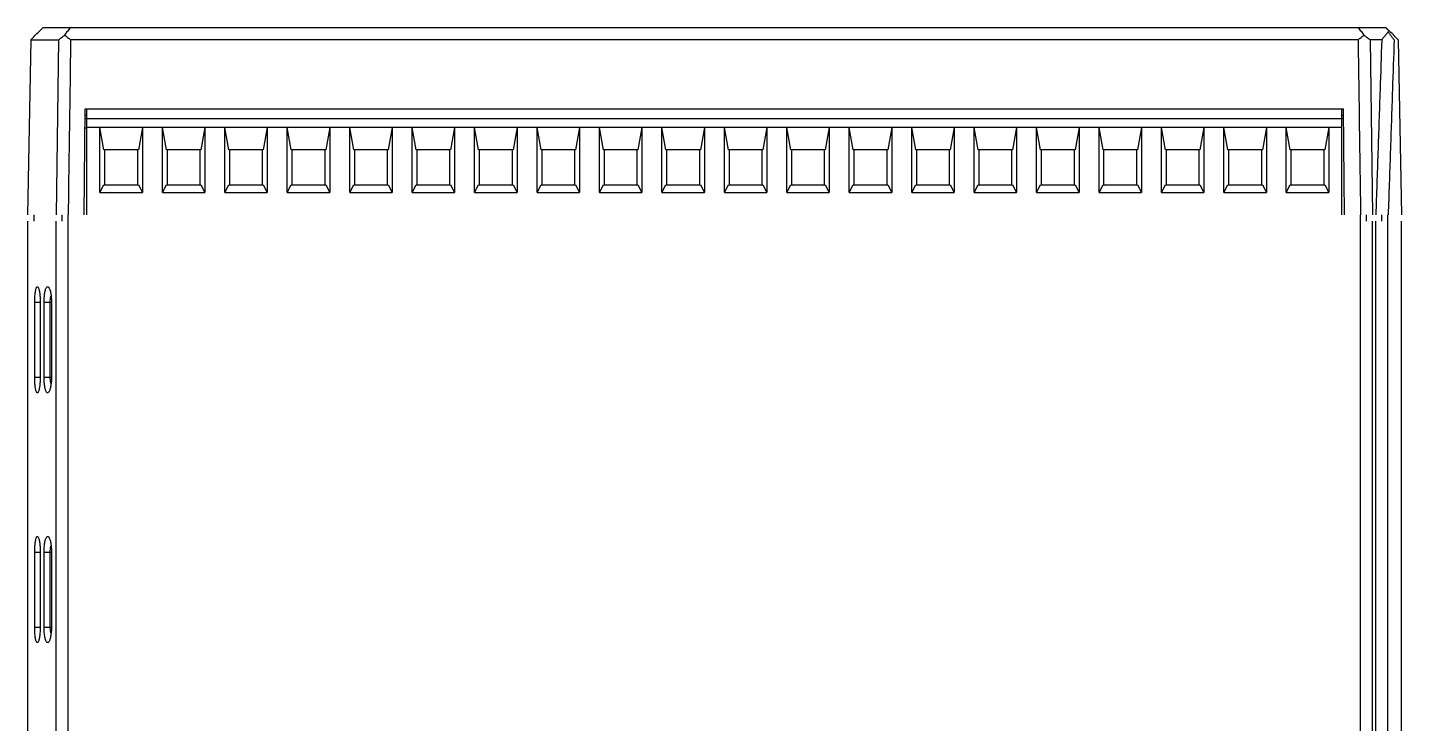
# Model space of a CAD drawing. Header units: millimetres. Extents: x 54 to 1685, y 68 to 1015.
# Drawn here: x 1015 to 1125, y 699.9 to 755.6 of the extents above; entities that cross this region are included whole.
import ezdxf

# ---------------------------------------------------------------- set-up
doc = ezdxf.new("R2010")
doc.units = ezdxf.units.MM

msp = doc.modelspace()

# ---------------------------------------------------------------- linework, layer by layer
at = {"color": 7, "linetype": 'Continuous'}
for p, q in [((1016.255, 755.603), (1123.733, 755.603)), ((1015.255, 754.621), (1014.994, 740.603)), ((1015.256, 754.621), (1015.006, 740.603)), ((1015.256, 754.621), (1017.485, 754.622)), ((1017.485, 754.622), (1017.287, 740.603)), ((1121.539, 754.621), (1018.449, 754.621)), ((1123.432, 754.621), (1122.503, 754.622)), ((1122.503, 754.622), (1122.702, 740.603)), ((1124.755, 754.621), (1125.006, 740.603)), ((1124.756, 754.621), (1125.017, 740.603)), ((1019.545, 740.603), (1019.619, 749.103)), ((1019.612, 748.303), (1120.376, 748.303)), ((1019.615, 748.603), (1019.744, 748.603)), ((1019.619, 749.103), (1120.369, 749.103)), ((1019.744, 740.603), (1019.744, 749.103)), ((1120.244, 740.603), (1120.244, 749.103)), ((1120.244, 748.603), (1120.374, 748.603)), ((1120.443, 740.603), (1120.369, 749.103)), ((1019.744, 747.553), (1019.605, 747.553)), ((1120.244, 747.603), (1019.744, 747.603)), ((1020.794, 742.403), (1020.794, 747.603)), ((1021.114, 745.803), (1020.794, 747.603)), ((1024.194, 747.603), (1023.874, 745.803)), ((1024.194, 747.603), (1024.194, 742.403)), ((1025.794, 742.403), (1025.794, 747.603)), ((1026.114, 745.803), (1025.794, 747.603)), ((1029.194, 747.603), (1028.874, 745.803)), ((1029.194, 747.603), (1029.194, 742.403)), ((1030.794, 742.403), (1030.794, 747.603)), ((1031.114, 745.803), (1030.794, 747.603)), ((1034.194, 747.603), (1033.874, 745.803)), ((1034.194, 747.603), (1034.194, 742.403)), ((1035.794, 742.403), (1035.794, 747.603)), ((1036.114, 745.803), (1035.794, 747.603)), ((1039.194, 747.603), (1038.874, 745.803)), ((1039.194, 747.603), (1039.194, 742.403)), ((1040.794, 742.403), (1040.794, 747.603)), ((1041.114, 745.803), (1040.794, 747.603)), ((1044.194, 747.603), (1043.874, 745.803)), ((1044.194, 747.603), (1044.194, 742.403)), ((1045.794, 742.403), (1045.794, 747.603)), ((1046.114, 745.803), (1045.794, 747.603)), ((1049.194, 747.603), (1048.874, 745.803)), ((1049.194, 747.603), (1049.194, 742.403)), ((1050.794, 742.403), (1050.794, 747.603)), ((1051.114, 745.803), (1050.794, 747.603)), ((1054.194, 747.603), (1053.874, 745.803)), ((1054.194, 747.603), (1054.194, 742.403)), ((1055.794, 742.403), (1055.794, 747.603)), ((1056.114, 745.803), (1055.794, 747.603)), ((1059.194, 747.603), (1058.874, 745.803)), ((1059.194, 747.603), (1059.194, 742.403)), ((1060.794, 742.403), (1060.794, 747.603)), ((1061.114, 745.803), (1060.794, 747.603)), ((1064.194, 747.603), (1063.874, 745.803)), ((1064.194, 747.603), (1064.194, 742.403)), ((1065.794, 742.403), (1065.794, 747.603)), ((1066.114, 745.803), (1065.794, 747.603)), ((1069.194, 747.603), (1068.874, 745.803)), ((1069.194, 747.603), (1069.194, 742.403)), ((1070.794, 742.403), (1070.794, 747.603)), ((1071.114, 745.803), (1070.794, 747.603)), ((1074.194, 747.603), (1073.874, 745.803)), ((1074.194, 747.603), (1074.194, 742.403)), ((1075.794, 742.403), (1075.794, 747.603)), ((1076.114, 745.803), (1075.794, 747.603)), ((1079.194, 747.603), (1078.874, 745.803)), ((1079.194, 747.603), (1079.194, 742.403)), ((1080.794, 742.403), (1080.794, 747.603)), ((1081.114, 745.803), (1080.794, 747.603)), ((1084.194, 747.603), (1083.874, 745.803)), ((1084.194, 747.603), (1084.194, 742.403)), ((1085.794, 742.403), (1085.794, 747.603)), ((1086.114, 745.803), (1085.794, 747.603)), ((1089.194, 747.603), (1088.874, 745.803)), ((1089.194, 747.603), (1089.194, 742.403)), ((1090.794, 742.403), (1090.794, 747.603)), ((1091.114, 745.803), (1090.794, 747.603)), ((1094.194, 747.603), (1093.874, 745.803)), ((1094.194, 747.603), (1094.194, 742.403)), ((1095.794, 742.403), (1095.794, 747.603)), ((1096.114, 745.803), (1095.794, 747.603)), ((1099.194, 747.603), (1098.874, 745.803)), ((1099.194, 747.603), (1099.194, 742.403)), ((1101.114, 745.803), (1100.794, 747.603)), ((1100.794, 742.403), (1100.794, 747.603)), ((1104.194, 747.603), (1103.874, 745.803)), ((1104.194, 747.603), (1104.194, 742.403)), ((1105.794, 742.403), (1105.794, 747.603)), ((1106.114, 745.803), (1105.794, 747.603)), ((1109.194, 747.603), (1108.874, 745.803)), ((1109.194, 747.603), (1109.194, 742.403)), ((1110.794, 742.403), (1110.794, 747.603)), ((1111.114, 745.803), (1110.794, 747.603)), ((1114.194, 747.603), (1113.874, 745.803)), ((1114.194, 747.603), (1114.194, 742.403)), ((1115.794, 742.403), (1115.794, 747.603)), ((1116.114, 745.803), (1115.794, 747.603)), ((1119.194, 747.603), (1118.874, 745.803)), ((1119.194, 747.603), (1119.194, 742.403)), ((1023.874, 745.803), (1021.114, 745.803)), ((1021.194, 743.003), (1021.194, 745.803)), ((1023.794, 745.803), (1023.794, 743.003)), ((1028.874, 745.803), (1026.114, 745.803)), ((1026.194, 743.003), (1026.194, 745.803)), ((1028.794, 745.803), (1028.794, 743.003)), ((1033.874, 745.803), (1031.114, 745.803)), ((1031.194, 743.003), (1031.194, 745.803)), ((1033.794, 745.803), (1033.794, 743.003)), ((1038.874, 745.803), (1036.114, 745.803)), ((1036.194, 743.003), (1036.194, 745.803)), ((1038.794, 745.803), (1038.794, 743.003)), ((1043.874, 745.803), (1041.114, 745.803)), ((1041.194, 743.003), (1041.194, 745.803)), ((1043.794, 745.803), (1043.794, 743.003)), ((1048.874, 745.803), (1046.114, 745.803)), ((1046.194, 743.003), (1046.194, 745.803)), ((1048.794, 745.803), (1048.794, 743.003)), ((1053.874, 745.803), (1051.114, 745.803)), ((1051.194, 743.003), (1051.194, 745.803)), ((1053.794, 745.803), (1053.794, 743.003)), ((1058.874, 745.803), (1056.114, 745.803)), ((1056.194, 743.003), (1056.194, 745.803)), ((1058.794, 745.803), (1058.794, 743.003)), ((1063.874, 745.803), (1061.114, 745.803)), ((1061.194, 743.003), (1061.194, 745.803)), ((1063.794, 745.803), (1063.794, 743.003)), ((1068.874, 745.803), (1066.114, 745.803)), ((1066.194, 743.003), (1066.194, 745.803)), ((1068.794, 745.803), (1068.794, 743.003)), ((1073.874, 745.803), (1071.114, 745.803)), ((1071.194, 743.003), (1071.194, 745.803)), ((1073.794, 745.803), (1073.794, 743.003)), ((1078.874, 745.803), (1076.114, 745.803)), ((1076.194, 743.003), (1076.194, 745.803)), ((1078.794, 745.803), (1078.794, 743.003)), ((1083.874, 745.803), (1081.114, 745.803)), ((1081.194, 743.003), (1081.194, 745.803)), ((1083.794, 745.803), (1083.794, 743.003)), ((1088.874, 745.803), (1086.114, 745.803)), ((1086.194, 743.003), (1086.194, 745.803)), ((1088.794, 745.803), (1088.794, 743.003)), ((1093.874, 745.803), (1091.114, 745.803)), ((1091.194, 743.003), (1091.194, 745.803)), ((1093.794, 745.803), (1093.794, 743.003)), ((1098.874, 745.803), (1096.114, 745.803)), ((1096.194, 743.003), (1096.194, 745.803)), ((1098.794, 745.803), (1098.794, 743.003)), ((1103.874, 745.803), (1101.114, 745.803)), ((1101.194, 743.003), (1101.194, 745.803)), ((1103.794, 745.803), (1103.794, 743.003)), ((1108.874, 745.803), (1106.114, 745.803)), ((1106.194, 743.003), (1106.194, 745.803)), ((1108.794, 745.803), (1108.794, 743.003)), ((1113.874, 745.803), (1111.114, 745.803)), ((1111.194, 743.003), (1111.194, 745.803)), ((1113.794, 745.803), (1113.794, 743.003)), ((1118.874, 745.803), (1116.114, 745.803)), ((1116.194, 743.003), (1116.194, 745.803)), ((1118.794, 745.803), (1118.794, 743.003)), ((1020.794, 742.403), (1021.114, 743.003)), ((1021.114, 743.003), (1023.874, 743.003)), ((1023.874, 743.003), (1024.194, 742.403)), ((1025.794, 742.403), (1026.114, 743.003)), ((1026.114, 743.003), (1028.874, 743.003)), ((1028.874, 743.003), (1029.194, 742.403)), ((1030.794, 742.403), (1031.114, 743.003)), ((1031.114, 743.003), (1033.874, 743.003)), ((1033.874, 743.003), (1034.194, 742.403)), ((1035.794, 742.403), (1036.114, 743.003)), ((1036.114, 743.003), (1038.874, 743.003)), ((1038.874, 743.003), (1039.194, 742.403)), ((1040.794, 742.403), (1041.114, 743.003)), ((1041.114, 743.003), (1043.874, 743.003)), ((1043.874, 743.003), (1044.194, 742.403)), ((1045.794, 742.403), (1046.114, 743.003)), ((1046.114, 743.003), (1048.874, 743.003)), ((1048.874, 743.003), (1049.194, 742.403)), ((1050.794, 742.403), (1051.114, 743.003)), ((1051.114, 743.003), (1053.874, 743.003)), ((1053.874, 743.003), (1054.194, 742.403)), ((1055.794, 742.403), (1056.114, 743.003)), ((1056.114, 743.003), (1058.874, 743.003)), ((1058.874, 743.003), (1059.194, 742.403)), ((1060.794, 742.403), (1061.114, 743.003)), ((1061.114, 743.003), (1063.874, 743.003)), ((1063.874, 743.003), (1064.194, 742.403)), ((1065.794, 742.403), (1066.114, 743.003)), ((1066.114, 743.003), (1068.874, 743.003)), ((1068.874, 743.003), (1069.194, 742.403)), ((1070.794, 742.403), (1071.114, 743.003)), ((1071.114, 743.003), (1073.874, 743.003)), ((1073.874, 743.003), (1074.194, 742.403)), ((1075.794, 742.403), (1076.114, 743.003)), ((1076.114, 743.003), (1078.874, 743.003)), ((1078.874, 743.003), (1079.194, 742.403)), ((1080.794, 742.403), (1081.114, 743.003)), ((1081.114, 743.003), (1083.874, 743.003)), ((1083.874, 743.003), (1084.194, 742.403)), ((1085.794, 742.403), (1086.114, 743.003)), ((1086.114, 743.003), (1088.874, 743.003)), ((1088.874, 743.003), (1089.194, 742.403)), ((1090.794, 742.403), (1091.114, 743.003)), ((1091.114, 743.003), (1093.874, 743.003)), ((1093.874, 743.003), (1094.194, 742.403)), ((1095.794, 742.403), (1096.114, 743.003)), ((1096.114, 743.003), (1098.874, 743.003)), ((1098.874, 743.003), (1099.194, 742.403)), ((1100.794, 742.403), (1101.114, 743.003)), ((1101.114, 743.003), (1103.874, 743.003)), ((1103.874, 743.003), (1104.194, 742.403)), ((1105.794, 742.403), (1106.114, 743.003)), ((1106.114, 743.003), (1108.874, 743.003)), ((1108.874, 743.003), (1109.194, 742.403)), ((1110.794, 742.403), (1111.114, 743.003)), ((1111.114, 743.003), (1113.874, 743.003)), ((1113.874, 743.003), (1114.194, 742.403)), ((1115.794, 742.403), (1116.114, 743.003)), ((1116.114, 743.003), (1118.874, 743.003)), ((1118.874, 743.003), (1119.194, 742.403)), ((1020.794, 742.403), (1024.194, 742.403)), ((1025.794, 742.403), (1029.194, 742.403)), ((1030.794, 742.403), (1034.194, 742.403)), ((1035.794, 742.403), (1039.194, 742.403)), ((1040.794, 742.403), (1044.194, 742.403)), ((1045.794, 742.403), (1049.194, 742.403)), ((1050.794, 742.403), (1054.194, 742.403)), ((1055.794, 742.403), (1059.194, 742.403)), ((1060.794, 742.403), (1064.194, 742.403)), ((1065.794, 742.403), (1069.194, 742.403)), ((1070.794, 742.403), (1074.194, 742.403)), ((1075.794, 742.403), (1079.194, 742.403)), ((1080.794, 742.403), (1084.194, 742.403)), ((1085.794, 742.403), (1089.194, 742.403)), ((1090.794, 742.403), (1094.194, 742.403)), ((1095.794, 742.403), (1099.194, 742.403)), ((1100.794, 742.403), (1104.194, 742.403)), ((1105.794, 742.403), (1109.194, 742.403)), ((1110.794, 742.403), (1114.194, 742.403)), ((1115.794, 742.403), (1119.194, 742.403)), ((1015.494, 740.603), (1015.494, 740.103)), ((1017.768, 740.103), (1017.768, 740.603)), ((1018.25, 677.455), (1018.25, 740.603)), ((1121.738, 677.455), (1121.738, 740.603)), ((1122.22, 740.103), (1122.22, 740.603)), ((1123.432, 740.103), (1123.432, 740.603)), ((1123.915, 677.303), (1123.915, 740.603)), ((1014.994, 740.103), (1014.994, 646.603)), ((1017.287, 677.852), (1017.287, 740.103)), ((1122.702, 677.852), (1122.702, 740.103)), ((1122.949, 677.852), (1122.949, 740.103)), ((1124.994, 740.103), (1124.994, 646.603)), ((1015.574, 733.603), (1016.014, 733.603)), ((1015.574, 727.603), (1015.574, 733.603)), ((1016.014, 733.603), (1016.014, 727.603)), ((1016.323, 733.603), (1016.916, 733.603)), ((1016.323, 727.603), (1016.323, 733.603)), ((1016.811, 727.603), (1016.811, 733.603)), ((1016.916, 733.603), (1016.916, 727.603)), ((1015.574, 727.603), (1016.014, 727.603)), ((1016.323, 727.603), (1016.916, 727.603)), ((1015.574, 713.603), (1016.014, 713.603)), ((1015.574, 707.603), (1015.574, 713.603)), ((1016.014, 713.603), (1016.014, 707.603)), ((1016.323, 713.603), (1016.916, 713.603)), ((1016.323, 707.603), (1016.323, 713.603)), ((1016.811, 707.603), (1016.811, 713.603)), ((1016.916, 713.603), (1016.916, 707.603)), ((1015.574, 707.603), (1016.014, 707.603)), ((1016.323, 707.603), (1016.916, 707.603))]:
    msp.add_line(p, q, dxfattribs=at)
for points, knots in [([(1015.255, 754.621), (1015.367, 754.731), (1015.589, 754.949), (1015.922, 755.276), (1016.144, 755.494), (1016.255, 755.603)], [0, 0, 0, 0, 0.4684102, 0.9350656, 1.4010217, 1.4010217, 1.4010217, 1.4010217]), ([(1017.485, 754.622), (1017.566, 754.683), (1017.729, 754.806), (1017.892, 754.928), (1017.973, 754.988)], [0, 0, 0, 0, 0.30662161, 0.61059249, 0.61059249, 0.61059249, 0.61059249]), ([(1017.973, 754.988), (1018.052, 755.091), (1018.211, 755.296), (1018.37, 755.501), (1018.449, 755.603)], [0, 0, 0, 0, 0.38945596, 0.77718494, 0.77718494, 0.77718494, 0.77718494]), ([(1017.973, 754.988), (1018.052, 754.927), (1018.211, 754.805), (1018.37, 754.682), (1018.449, 754.621)], [0, 0, 0, 0, 0.30050839, 0.60106476, 0.60106476, 0.60106476, 0.60106476]), ([(1121.539, 755.603), (1121.618, 755.501), (1121.778, 755.296), (1121.936, 755.091), (1122.015, 754.988)], [0, 0, 0, 0, 0.38773142, 0.77718489, 0.77718489, 0.77718489, 0.77718489]), ([(1121.539, 754.621), (1121.619, 754.682), (1121.777, 754.805), (1121.936, 754.927), (1122.015, 754.988)], [0, 0, 0, 0, 0.30055251, 0.60105752, 0.60105752, 0.60105752, 0.60105752]), ([(1122.015, 754.988), (1122.096, 754.928), (1122.259, 754.805), (1122.422, 754.683), (1122.503, 754.622)], [0, 0, 0, 0, 0.30436928, 0.61061218, 0.61061218, 0.61061218, 0.61061218]), ([(1123.95, 755.246), (1123.892, 755.174), (1123.777, 755.031), (1123.604, 754.816), (1123.489, 754.674), (1123.432, 754.603)], [0, 0, 0, 0, 0.27657024, 0.55172519, 0.82545028, 0.82545028, 0.82545028, 0.82545028]), ([(1124.756, 754.621), (1124.645, 754.731), (1124.422, 754.949), (1124.089, 755.276), (1123.867, 755.494), (1123.756, 755.603)], [0, 0, 0, 0, 0.4684102, 0.9350656, 1.4010217, 1.4010217, 1.4010217, 1.4010217]), ([(1124.425, 754.603), (1124.372, 754.674), (1124.266, 754.817), (1124.108, 755.032), (1124.002, 755.175), (1123.95, 755.246)], [0, 0, 0, 0, 0.26651603, 0.53305854, 0.79962755, 0.79962755, 0.79962755, 0.79962755]), ([(1018.449, 754.621), (1018.427, 753.062), (1018.383, 749.946), (1018.316, 745.273), (1018.272, 742.159), (1018.25, 740.603)], [0, 0, 0, 0, 4.6769125, 9.3502564, 14.0200317, 14.0200317, 14.0200317, 14.0200317]), ([(1121.539, 754.621), (1121.561, 753.062), (1121.606, 749.946), (1121.672, 745.273), (1121.716, 742.159), (1121.738, 740.603)], [0, 0, 0, 0, 4.6769125, 9.3502564, 14.0200317, 14.0200317, 14.0200317, 14.0200317]), ([(1123.432, 754.603), (1123.387, 753.279), (1123.285, 750.268), (1123.127, 745.601), (1123.014, 742.258), (1122.958, 740.603)], [0, 0, 0, 0, 3.9742675, 9.0387143, 14.00832, 14.00832, 14.00832, 14.00832]), ([(1124.425, 754.603), (1124.38, 753.279), (1124.278, 750.268), (1124.119, 745.601), (1124.005, 742.258), (1123.949, 740.603)], [0, 0, 0, 0, 3.9743405, 9.0388088, 14.0084357, 14.0084357, 14.0084357, 14.0084357]), ([(1015.574, 733.603), (1015.574, 733.611), (1015.575, 733.747), (1015.58, 733.944), (1015.597, 734.189), (1015.614, 734.359), (1015.635, 734.51), (1015.661, 734.637), (1015.69, 734.736), (1015.718, 734.8), (1015.743, 734.833), (1015.761, 734.848), (1015.78, 734.854), (1015.799, 734.85), (1015.812, 734.842), (1015.819, 734.835), (1015.821, 734.833)], [0, 0, 0, 0, 0.025601, 0.406388, 0.5907839, 0.7635406, 0.917982, 1.048942, 1.1524672, 1.2276327, 1.2551818, 1.2771746, 1.2956053, 1.3136257, 1.3345225, 1.3422628, 1.3422628, 1.3422628, 1.3422628]), ([(1015.821, 734.833), (1015.825, 734.829), (1015.845, 734.806), (1015.873, 734.75), (1015.905, 734.658), (1015.948, 734.481), (1015.988, 734.208), (1016.01, 733.893), (1016.013, 733.685), (1016.014, 733.603)], [0, 0, 0, 0, 0.0182141, 0.0886983, 0.1862598, 0.3111899, 0.6336383, 1.0119493, 1.2586102, 1.2586102, 1.2586102, 1.2586102]), ([(1016.323, 733.603), (1016.323, 733.611), (1016.323, 733.747), (1016.33, 733.944), (1016.354, 734.191), (1016.377, 734.361), (1016.408, 734.513), (1016.443, 734.64), (1016.483, 734.739), (1016.525, 734.808), (1016.573, 734.851), (1016.63, 734.855), (1016.661, 734.833), (1016.676, 734.819), (1016.677, 734.818)], [0, 0, 0, 0, 0.0245135, 0.4071785, 0.5928853, 0.7670541, 0.9230711, 1.0559467, 1.1622096, 1.2421903, 1.2998286, 1.3468405, 1.4016156, 1.4076315, 1.4076315, 1.4076315, 1.4076315]), ([(1016.677, 734.818), (1016.693, 734.802), (1016.727, 734.755), (1016.769, 734.666), (1016.827, 734.492), (1016.88, 734.22), (1016.91, 733.901), (1016.916, 733.689), (1016.916, 733.603)], [0, 0, 0, 0, 0.0691935, 0.1696466, 0.2961266, 0.6182628, 0.9966313, 1.2555842, 1.2555842, 1.2555842, 1.2555842]), ([(1016.824, 733.826), (1016.825, 733.833), (1016.834, 733.912), (1016.851, 734.005), (1016.876, 734.089), (1016.881, 734.103)], [0, 0, 0, 0, 0.02073176, 0.23919444, 0.28278174, 0.28278174, 0.28278174, 0.28278174]), ([(1015.821, 726.372), (1015.816, 726.367), (1015.807, 726.359), (1015.79, 726.352), (1015.762, 726.354), (1015.729, 726.384), (1015.699, 726.444), (1015.67, 726.533), (1015.643, 726.651), (1015.62, 726.796), (1015.594, 727.027), (1015.578, 727.298), (1015.575, 727.514), (1015.574, 727.603)], [0, 0, 0, 0, 0.0188944, 0.0375224, 0.0548305, 0.0973985, 0.1631524, 0.2565676, 0.3779352, 0.5256697, 0.695097, 1.0746747, 1.3414672, 1.3414672, 1.3414672, 1.3414672]), ([(1016.014, 727.603), (1016.013, 727.537), (1016.012, 727.406), (1016.002, 727.211), (1015.987, 727.024), (1015.966, 726.851), (1015.941, 726.697), (1015.911, 726.57), (1015.88, 726.471), (1015.851, 726.409), (1015.829, 726.38), (1015.822, 726.373), (1015.821, 726.372)], [0, 0, 0, 0, 0.1965982, 0.3946464, 0.5831663, 0.7601385, 0.9176737, 1.0498914, 1.152756, 1.2274652, 1.2554249, 1.2591251, 1.2591251, 1.2591251, 1.2591251]), ([(1016.677, 726.387), (1016.665, 726.375), (1016.638, 726.354), (1016.584, 726.35), (1016.534, 726.386), (1016.491, 726.449), (1016.451, 726.541), (1016.415, 726.661), (1016.384, 726.807), (1016.349, 727.038), (1016.327, 727.306), (1016.323, 727.517), (1016.323, 727.603)], [0, 0, 0, 0, 0.0513445, 0.0984473, 0.1524356, 0.2264828, 0.3258724, 0.4515073, 0.6021066, 0.7729317, 1.1508435, 1.4075449, 1.4075449, 1.4075449, 1.4075449]), ([(1016.916, 727.603), (1016.916, 727.594), (1016.915, 727.457), (1016.907, 727.258), (1016.879, 727.011), (1016.852, 726.841), (1016.817, 726.69), (1016.778, 726.564), (1016.735, 726.465), (1016.699, 726.41), (1016.679, 726.389), (1016.677, 726.387)], [0, 0, 0, 0, 0.026651, 0.4104308, 0.5964196, 0.770814, 0.9271308, 1.0605398, 1.1676518, 1.248654, 1.2559225, 1.2559225, 1.2559225, 1.2559225]), ([(1016.881, 727.102), (1016.874, 727.123), (1016.848, 727.212), (1016.832, 727.305), (1016.824, 727.376)], [0, 0, 0, 0, 0.06441294, 0.28048153, 0.28048153, 0.28048153, 0.28048153]), ([(1015.574, 713.603), (1015.574, 713.611), (1015.575, 713.747), (1015.58, 713.944), (1015.597, 714.189), (1015.614, 714.359), (1015.635, 714.51), (1015.661, 714.637), (1015.69, 714.736), (1015.718, 714.8), (1015.743, 714.833), (1015.761, 714.848), (1015.78, 714.854), (1015.799, 714.85), (1015.812, 714.842), (1015.819, 714.835), (1015.821, 714.833)], [0, 0, 0, 0, 0.025601, 0.406388, 0.5907839, 0.7635406, 0.917982, 1.048942, 1.1524672, 1.2276327, 1.2551818, 1.2771746, 1.2956053, 1.3136257, 1.3345225, 1.3422628, 1.3422628, 1.3422628, 1.3422628]), ([(1015.821, 714.833), (1015.825, 714.829), (1015.845, 714.806), (1015.873, 714.75), (1015.905, 714.658), (1015.948, 714.481), (1015.988, 714.208), (1016.01, 713.893), (1016.013, 713.685), (1016.014, 713.603)], [0, 0, 0, 0, 0.0182141, 0.0886983, 0.1862598, 0.3111899, 0.6336383, 1.0119493, 1.2586102, 1.2586102, 1.2586102, 1.2586102]), ([(1016.323, 713.603), (1016.323, 713.611), (1016.323, 713.747), (1016.33, 713.944), (1016.354, 714.191), (1016.377, 714.361), (1016.408, 714.513), (1016.443, 714.64), (1016.483, 714.739), (1016.525, 714.808), (1016.573, 714.851), (1016.63, 714.855), (1016.661, 714.833), (1016.676, 714.819), (1016.677, 714.818)], [0, 0, 0, 0, 0.0245135, 0.4071785, 0.5928853, 0.7670541, 0.9230711, 1.0559467, 1.1622096, 1.2421903, 1.2998286, 1.3468405, 1.4016156, 1.4076315, 1.4076315, 1.4076315, 1.4076315]), ([(1016.677, 714.818), (1016.693, 714.802), (1016.727, 714.755), (1016.769, 714.666), (1016.827, 714.492), (1016.88, 714.22), (1016.91, 713.901), (1016.916, 713.689), (1016.916, 713.603)], [0, 0, 0, 0, 0.0691935, 0.1696466, 0.2961266, 0.6182628, 0.9966313, 1.2555842, 1.2555842, 1.2555842, 1.2555842]), ([(1016.824, 713.826), (1016.825, 713.833), (1016.834, 713.912), (1016.851, 714.005), (1016.876, 714.089), (1016.881, 714.103)], [0, 0, 0, 0, 0.02073176, 0.23919444, 0.28278174, 0.28278174, 0.28278174, 0.28278174]), ([(1015.821, 706.372), (1015.816, 706.367), (1015.807, 706.359), (1015.79, 706.352), (1015.762, 706.354), (1015.729, 706.384), (1015.699, 706.444), (1015.67, 706.533), (1015.643, 706.651), (1015.62, 706.796), (1015.594, 707.027), (1015.578, 707.298), (1015.575, 707.514), (1015.574, 707.603)], [0, 0, 0, 0, 0.0188944, 0.0375224, 0.0548305, 0.0973985, 0.1631524, 0.2565676, 0.3779352, 0.5256697, 0.695097, 1.0746747, 1.3414672, 1.3414672, 1.3414672, 1.3414672]), ([(1016.014, 707.603), (1016.013, 707.537), (1016.012, 707.406), (1016.002, 707.211), (1015.987, 707.024), (1015.966, 706.851), (1015.941, 706.697), (1015.911, 706.57), (1015.88, 706.471), (1015.851, 706.409), (1015.829, 706.38), (1015.822, 706.373), (1015.821, 706.372)], [0, 0, 0, 0, 0.1965982, 0.3946464, 0.5831663, 0.7601385, 0.9176737, 1.0498914, 1.152756, 1.2274652, 1.2554249, 1.2591251, 1.2591251, 1.2591251, 1.2591251]), ([(1016.677, 706.387), (1016.665, 706.375), (1016.638, 706.354), (1016.584, 706.35), (1016.534, 706.386), (1016.491, 706.449), (1016.451, 706.541), (1016.415, 706.661), (1016.384, 706.807), (1016.349, 707.038), (1016.327, 707.306), (1016.323, 707.517), (1016.323, 707.603)], [0, 0, 0, 0, 0.0513445, 0.0984473, 0.1524356, 0.2264828, 0.3258724, 0.4515073, 0.6021066, 0.7729317, 1.1508435, 1.4075449, 1.4075449, 1.4075449, 1.4075449]), ([(1016.916, 707.603), (1016.916, 707.594), (1016.915, 707.457), (1016.907, 707.258), (1016.879, 707.011), (1016.852, 706.841), (1016.817, 706.69), (1016.778, 706.564), (1016.735, 706.465), (1016.699, 706.41), (1016.679, 706.389), (1016.677, 706.387)], [0, 0, 0, 0, 0.026651, 0.4104308, 0.5964196, 0.770814, 0.9271308, 1.0605398, 1.1676518, 1.248654, 1.2559225, 1.2559225, 1.2559225, 1.2559225]), ([(1016.881, 707.102), (1016.874, 707.123), (1016.848, 707.212), (1016.832, 707.305), (1016.824, 707.376)], [0, 0, 0, 0, 0.06441294, 0.28048153, 0.28048153, 0.28048153, 0.28048153])]:
    msp.add_open_spline(points, degree=3, knots=knots, dxfattribs=at)
for points in [[(1124.022, 755.319), (1123.926, 755.414), (1123.829, 755.508), (1123.733, 755.603)], [(1016.811, 733.603), (1016.812, 733.677), (1016.816, 733.752), (1016.824, 733.826)], [(1016.824, 727.376), (1016.815, 727.451), (1016.811, 727.527), (1016.811, 727.603)], [(1016.811, 713.603), (1016.812, 713.677), (1016.816, 713.752), (1016.824, 713.826)], [(1016.824, 707.376), (1016.815, 707.451), (1016.811, 707.527), (1016.811, 707.603)]]:
    msp.add_open_spline(points, degree=3, dxfattribs=at)

doc.saveas('drawing.dxf')
